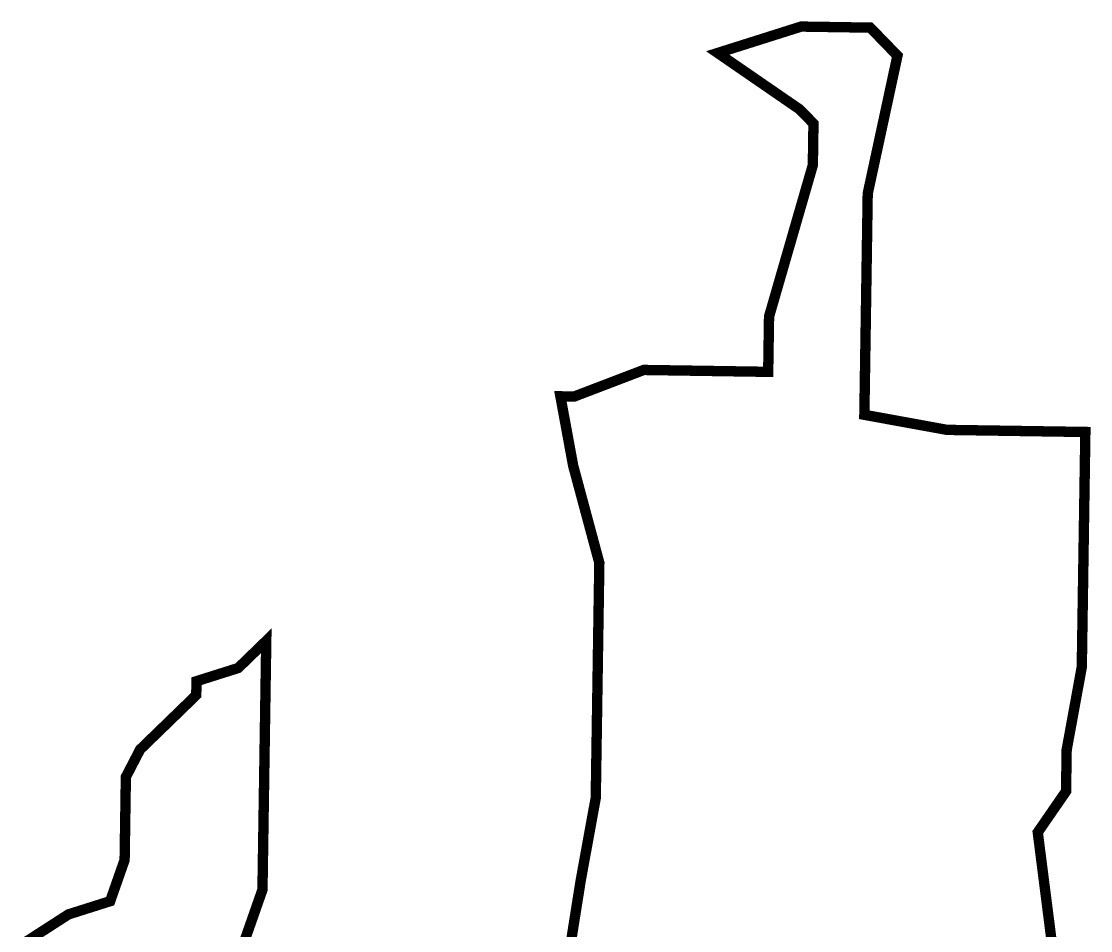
# Model space of a CAD drawing. Header units: metres. Extents: x 273899 to 302286, y 1977397 to 2102169.
# Drawn here: x 298816.6 to 299127.2, y 2029036.8 to 2029300.9 of the extents above; entities that cross this region are included whole.
import ezdxf

# ---------------------------------------------------------------- set-up
doc = ezdxf.new("R2010")
doc.units = ezdxf.units.M
doc.header["$MEASUREMENT"] = 0
doc.layers.add('HAZARDS LINE', color=1, linetype='Continuous')

msp = doc.modelspace()

# ---------------------------------------------------------------- linework, layer by layer
at = {"layer": 'HAZARDS LINE', "lineweight": 18}
for points in [[(299119.05, 2029009, 3.01, 3.01, 0), (299115.46, 2029037.18, 3.01, 3.01, 0), (299111.87, 2029065.36, 3.01, 3.01, 0), (299120.09, 2029077.28, 3.01, 3.01, 0), (299120.27, 2029089.33, 3.01, 3.01, 0), (299124.66, 2029113.37, 3.01, 3.01, 0), (299125.7, 2029181.66, 3.01, 3.01, 0), (299085.53, 2029182.27, 3.01, 3.01, 0), (299061.5, 2029186.65, 3.01, 3.01, 0), (299062.48, 2029250.92, 3.01, 3.01, 0), (299066.8, 2029270.94, 3.01, 3.01, 0), (299071.12, 2029290.97, 3.01, 3.01, 0), (299063.21, 2029299.12, 3.01, 3.01, 0), (299043.13, 2029299.43, 3.01, 3.01, 0), (299018.91, 2029291.76, 3.01, 3.01, 0), (299042.77, 2029275.33, 3.01, 3.01, 0), (299046.72, 2029271.25, 3.01, 3.01, 0), (299046.54, 2029259.2, 3.01, 3.01, 0), (299033.82, 2029215.2, 3.01, 3.01, 0), (299033.57, 2029199.13, 3.01, 3.01, 0), (298997.43, 2029199.68, 3.01, 3.01, 0), (298977.22, 2029191.96, 3.01, 3.01, 0), (298973.21, 2029192.02, 3.01, 3.01, 0), (298976.92, 2029171.87, 3.01, 3.01, 0), (298984.52, 2029143.63, 3.01, 3.01, 0), (298983.48, 2029075.35, 3.01, 3.01, 0), (298979.1, 2029051.31, 3.01, 3.01, 0), (298974.65, 2029023.25, 3.01, 3.01, 0)], [(298878.27, 2029024.72, 3.01, 3.01, 0), (298886.67, 2029048.7, 3.01, 3.01, 0), (298887.77, 2029121, 3.01, 3.01, 0), (298883.69, 2029117.04, 3.01, 3.01, 0), (298879.61, 2029113.09, 3.01, 3.01, 0), (298867.5, 2029109.26, 3.01, 3.01, 0), (298867.44, 2029105.24, 3.01, 3.01, 0), (298859.29, 2029097.33, 3.01, 3.01, 0), (298851.13, 2029089.42, 3.01, 3.01, 0), (298846.99, 2029081.44, 3.01, 3.01, 0), (298846.63, 2029057.34, 3.01, 3.01, 0), (298842.43, 2029045.36, 3.01, 3.01, 0), (298830.32, 2029041.52, 3.01, 3.01, 0), (298818.15, 2029033.67, 3.01, 3.01, 0)]]:
    msp.add_lwpolyline(points, format="xyseb", dxfattribs=at)

doc.saveas('drawing.dxf')
